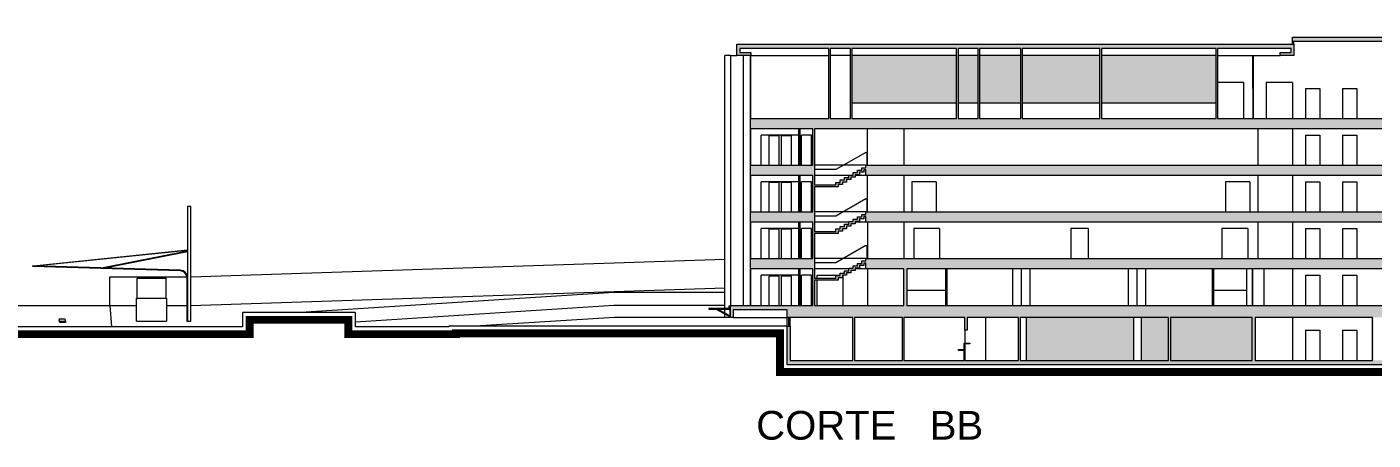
# Model space of a CAD drawing. Header units: metres. Extents: x -331 to 2982, y 362 to 2539.
# Drawn here: x 735.6 to 829.5, y 2033 to 2061.8 of the extents above; entities that cross this region are included whole.
import ezdxf

# ---------------------------------------------------------------- set-up
doc = ezdxf.new("R2010")
doc.units = ezdxf.units.M
doc.layers.get('0').update_dxf_attribs({"color": 251})
doc.layers.add('Texto_Salas', color=251, linetype='Continuous')
doc.styles.add('ARIAL', font='arial.ttf')

msp = doc.modelspace()

# ---------------------------------------------------------------- hatches: boundary and pattern name
at = {"lineweight": 0}
h = msp.add_hatch(color=256, dxfattribs=at)
h.dxf.hatch_style = 1
h.paths.add_polyline_path([(845.776, 2061.837), (837.351, 2061.837), (837.351, 2061.117), (823.861, 2061.117), (823.861, 2060.817), (837.636, 2060.817), (837.636, 2061.117), (839.051, 2061.117), (839.051, 2055.457), (837.351, 2055.457), (829.271, 2055.457), (818.636, 2055.457), (818.636, 2054.737), (829.271, 2054.737), (837.351, 2054.737), (848.171, 2054.737), (848.971, 2054.737), (848.971, 2055.457), (848.171, 2055.457), (842.201, 2055.457), (842.201, 2057.957), (848.171, 2057.957), (848.171, 2058.677), (845.776, 2058.677), (845.776, 2060.327), (847.321, 2060.327), (847.321, 2059.627), (848.971, 2059.627), (848.971, 2060.627), (845.776, 2060.627), (845.676, 2060.627), (845.676, 2058.677), (842.201, 2058.677), (842.201, 2061.117), (845.776, 2061.117)])
h.paths.add_polyline_path([(842.101, 2061.117), (842.101, 2056.307), (840.751, 2056.307), (840.751, 2057.207), (840.701, 2057.207), (840.701, 2056.307), (840.701, 2055.457), (839.151, 2055.457), (839.151, 2057.967), (840.501, 2057.967), (840.501, 2059.067), (840.451, 2059.067), (840.451, 2058.167), (839.151, 2058.167), (839.151, 2061.117)], flags=16)
h.paths.add_polyline_path([(847.521, 2060.327), (848.771, 2060.327), (848.771, 2059.827), (847.521, 2059.827)], flags=16)
h.paths.add_polyline_path([(823.961, 2060.627), (818.636, 2060.627), (818.636, 2060.327), (823.761, 2060.327), (823.761, 2060.057), (823.011, 2060.057), (823.011, 2059.857), (823.961, 2059.857)], flags=17)
h.paths.add_polyline_path([(848.971, 2052.197), (848.171, 2052.197), (837.351, 2052.197), (829.271, 2052.197), (818.636, 2052.197), (818.636, 2051.477), (829.271, 2051.477), (837.351, 2051.477), (848.171, 2051.477), (848.971, 2051.477)])
h.paths.add_polyline_path([(848.971, 2048.947), (848.171, 2048.947), (837.351, 2048.947), (829.271, 2048.947), (818.636, 2048.947), (818.636, 2048.227), (829.271, 2048.227), (837.351, 2048.227), (848.171, 2048.227), (848.971, 2048.227)])
h.paths.add_polyline_path([(848.971, 2045.697), (848.171, 2045.697), (837.351, 2045.697), (829.271, 2045.697), (818.636, 2045.697), (818.636, 2044.977), (829.271, 2044.977), (837.351, 2044.977), (848.171, 2044.977), (848.971, 2044.977)])
h.paths.add_polyline_path([(848.971, 2042.355), (848.187, 2042.427), (837.351, 2042.427), (829.271, 2042.427), (818.636, 2042.427), (818.636, 2041.599), (821.061, 2041.599), (821.061, 2038.597), (818.636, 2038.597), (818.636, 2038.297), (848.971, 2038.297), (848.971, 2038.597), (845.561, 2038.597), (845.561, 2041.599), (848.971, 2041.599)])
h.paths.add_polyline_path([(837.351, 2041.599), (843.211, 2041.599), (843.211, 2038.597), (829.536, 2038.597), (829.536, 2041.599)], flags=16)
h.paths.add_polyline_path([(829.436, 2041.599), (829.436, 2038.597), (821.261, 2038.597), (821.261, 2041.599), (829.271, 2041.599)], flags=16)
h.paths.add_polyline_path([(843.261, 2041.599), (845.361, 2041.599), (845.361, 2038.597), (843.261, 2038.597)], flags=16)
h = msp.add_hatch(color=256, dxfattribs=at)
h.dxf.hatch_style = 1
h.paths.add_polyline_path([(800.536, 2060.627), (785.101, 2060.627), (785.101, 2059.857), (786.071, 2059.857), (786.071, 2060.057), (785.301, 2060.057), (785.301, 2060.327), (791.511, 2060.327), (791.511, 2055.457), (786.051, 2055.457), (786.051, 2054.737), (790.411, 2054.737), (790.411, 2052.197), (786.051, 2052.197), (786.051, 2051.477), (790.411, 2051.477), (790.411, 2048.947), (786.051, 2048.947), (786.051, 2048.227), (790.411, 2048.227), (790.411, 2045.697), (786.051, 2045.697), (786.051, 2044.977), (790.411, 2044.977), (790.411, 2042.427), (784.651, 2042.427), (784.651, 2041.599), (784.851, 2041.599), (784.851, 2042.127), (788.611, 2042.127), (788.611, 2041.599), (793.201, 2041.599), (793.201, 2038.597), (788.811, 2038.597), (788.811, 2040.977), (788.611, 2040.977), (788.611, 2038.297), (800.536, 2038.297), (800.536, 2038.597), (796.761, 2038.597), (796.761, 2041.599), (800.536, 2041.599), (800.536, 2042.427), (796.961, 2042.427), (796.961, 2044.977), (800.536, 2044.977), (800.536, 2045.697), (794.111, 2045.697), (794.111, 2045.527), (793.811, 2045.527), (793.811, 2045.357), (793.511, 2045.357), (793.511, 2045.187), (793.211, 2045.187), (793.211, 2045.017), (792.911, 2045.017), (792.911, 2044.847), (792.611, 2044.847), (792.611, 2044.677), (792.311, 2044.677), (792.311, 2044.507), (792.011, 2044.507), (792.011, 2044.337), (790.511, 2044.337), (790.511, 2047.437), (792.161, 2047.437), (792.161, 2047.607), (792.461, 2047.607), (792.461, 2047.777), (792.761, 2047.777), (792.761, 2047.947), (793.061, 2047.947), (793.061, 2048.117), (793.361, 2048.117), (793.361, 2048.287), (793.661, 2048.287), (793.661, 2048.457), (793.961, 2048.457), (793.961, 2048.627), (794.111, 2048.627), (794.111, 2048.227), (800.536, 2048.227), (800.536, 2048.947), (794.111, 2048.947), (794.111, 2048.777), (793.811, 2048.777), (793.811, 2048.607), (793.511, 2048.607), (793.511, 2048.437), (793.211, 2048.437), (793.211, 2048.267), (792.911, 2048.267), (792.911, 2048.097), (792.611, 2048.097), (792.611, 2047.927), (792.311, 2047.927), (792.311, 2047.757), (792.011, 2047.757), (792.011, 2047.587), (790.511, 2047.587), (790.511, 2050.687), (792.161, 2050.687), (792.161, 2050.857), (792.461, 2050.857), (792.461, 2051.027), (792.761, 2051.027), (792.761, 2051.197), (793.061, 2051.197), (793.061, 2051.367), (793.361, 2051.367), (793.361, 2051.537), (793.661, 2051.537), (793.661, 2051.707), (793.961, 2051.707), (793.961, 2051.877), (794.111, 2051.877), (794.111, 2051.477), (800.536, 2051.477), (800.536, 2052.197), (794.111, 2052.197), (794.111, 2052.027), (793.811, 2052.027), (793.811, 2051.857), (793.511, 2051.857), (793.511, 2051.687), (793.211, 2051.687), (793.211, 2051.517), (792.911, 2051.517), (792.911, 2051.347), (792.611, 2051.347), (792.611, 2051.177), (792.311, 2051.177), (792.311, 2051.007), (792.011, 2051.007), (792.011, 2050.837), (790.511, 2050.837), (790.511, 2054.737), (800.536, 2054.737)])
h.paths.add_polyline_path([(791.611, 2055.457), (791.611, 2060.327), (793.031, 2060.327), (793.031, 2055.457)], flags=16)
h.paths.add_polyline_path([(793.131, 2055.457), (793.131, 2060.327), (800.436, 2060.327), (800.436, 2055.457)], flags=16)
h.paths.add_polyline_path([(793.961, 2045.377), (794.111, 2045.377), (794.111, 2044.977), (796.761, 2044.977), (796.761, 2042.427), (790.511, 2042.427), (790.511, 2044.187), (792.161, 2044.187), (792.161, 2044.357), (792.461, 2044.357), (792.461, 2044.527), (792.761, 2044.527), (792.761, 2044.697), (793.061, 2044.697), (793.061, 2044.867), (793.361, 2044.867), (793.361, 2045.037), (793.661, 2045.037), (793.661, 2045.207), (793.961, 2045.207)], flags=16)
h.paths.add_polyline_path([(793.301, 2041.599), (796.661, 2041.599), (796.661, 2038.597), (793.301, 2038.597)], flags=16)
h = msp.add_hatch(color=256, dxfattribs=at)
h.dxf.hatch_style = 1
h.paths.add_polyline_path([(818.636, 2060.627), (800.536, 2060.627), (800.536, 2060.327), (801.936, 2060.327), (801.936, 2055.457), (800.536, 2055.457), (800.536, 2054.737), (818.636, 2054.737)])
h.paths.add_polyline_path([(810.431, 2060.327), (810.431, 2055.457), (805.011, 2055.457), (805.011, 2060.327)], flags=16)
h.paths.add_polyline_path([(810.531, 2060.327), (818.536, 2060.327), (818.536, 2055.457), (810.531, 2055.457)], flags=16)
h.paths.add_polyline_path([(804.911, 2060.327), (804.911, 2055.457), (802.036, 2055.457), (802.036, 2060.327)], flags=16)
h = msp.add_hatch(color=256, dxfattribs=at)
h.paths.add_polyline_path([(800.436, 2059.857), (793.131, 2059.857), (793.131, 2056.557), (800.436, 2056.557)])
h.paths.add_polyline_path([(801.936, 2059.857), (800.536, 2059.857), (800.536, 2056.557), (801.936, 2056.557)])
h.paths.add_polyline_path([(804.911, 2059.857), (802.036, 2059.857), (802.036, 2056.557), (804.911, 2056.557)])
h.paths.add_polyline_path([(810.431, 2059.857), (805.011, 2059.857), (805.011, 2056.557), (810.431, 2056.557)])
h.paths.add_polyline_path([(818.536, 2059.857), (810.531, 2059.857), (810.531, 2056.557), (818.536, 2056.557)])
h = msp.add_hatch(color=256, dxfattribs=at)
h.dxf.hatch_style = 1
h.paths.add_polyline_path([(818.636, 2052.197), (800.536, 2052.197), (800.536, 2051.477), (818.636, 2051.477)])
h.paths.add_polyline_path([(818.636, 2048.947), (800.536, 2048.947), (800.536, 2048.227), (818.636, 2048.227)])
h.paths.add_polyline_path([(818.636, 2045.697), (800.536, 2045.697), (800.536, 2044.977), (818.636, 2044.977)])
h.paths.add_polyline_path([(818.636, 2042.427), (800.536, 2042.427), (800.536, 2041.599), (801.011, 2041.599), (801.011, 2040.697), (801.161, 2040.697), (801.161, 2041.599), (804.761, 2041.599), (804.761, 2038.597), (801.011, 2038.597), (801.011, 2039.747), (801.361, 2039.747), (801.361, 2039.797), (800.961, 2039.797), (800.961, 2039.347), (800.561, 2039.347), (800.561, 2039.297), (800.961, 2039.297), (800.961, 2038.597), (800.536, 2038.597), (800.536, 2038.297), (818.636, 2038.297), (818.636, 2038.597), (815.361, 2038.597), (815.361, 2041.599), (818.636, 2041.599)])
h.paths.add_polyline_path([(815.211, 2041.599), (815.211, 2038.597), (804.861, 2038.597), (804.861, 2041.599)], flags=16)
h = msp.add_hatch(color=256, dxfattribs=at)
h.paths.add_polyline_path([(821.061, 2041.599), (815.361, 2041.599), (815.361, 2038.597), (821.061, 2038.597)])
h.paths.add_polyline_path([(815.211, 2041.599), (813.336, 2041.599), (813.336, 2038.597), (815.211, 2038.597)])
h.paths.add_polyline_path([(812.786, 2041.599), (805.311, 2041.599), (805.311, 2038.597), (812.786, 2038.597)])

# ---------------------------------------------------------------- linework, layer by layer
for p, q in [((823.861, 2060.627), (823.861, 2060.817)), ((823.901, 2060.817), (823.901, 2060.627)), ((823.921, 2060.817), (823.921, 2060.627)), ((823.961, 2060.627), (823.961, 2060.817)), ((784.261, 2042.207), (784.261, 2059.857)), ((784.651, 2059.857), (784.261, 2059.857)), ((784.651, 2059.857), (785.101, 2059.857)), ((784.651, 2059.857), (784.651, 2042.355)), ((785.551, 2059.857), (785.551, 2042.402)), ((786.051, 2059.857), (786.051, 2055.457)), ((786.051, 2055.457), (786.051, 2059.857)), ((786.071, 2055.457), (786.071, 2059.857)), ((786.071, 2059.857), (791.511, 2059.857)), ((793.031, 2059.857), (791.611, 2059.857)), ((800.436, 2059.857), (793.131, 2059.857)), ((801.936, 2059.857), (800.536, 2059.857)), ((804.911, 2059.857), (802.036, 2059.857)), ((810.431, 2059.857), (805.011, 2059.857)), ((818.536, 2059.857), (810.531, 2059.857)), ((818.636, 2059.857), (823.011, 2059.857)), ((820.436, 2057.957), (818.636, 2057.957)), ((820.436, 2057.957), (820.436, 2055.457)), ((821.091, 2057.557), (821.091, 2055.457)), ((821.111, 2057.557), (821.111, 2055.457)), ((822.036, 2057.957), (822.036, 2055.457)), ((823.861, 2057.957), (822.036, 2057.957)), ((823.861, 2057.957), (823.861, 2055.457)), ((824.761, 2057.557), (824.761, 2055.457)), ((824.761, 2057.557), (825.761, 2057.557)), ((825.761, 2057.557), (825.761, 2055.457)), ((827.361, 2057.557), (827.361, 2055.457)), ((827.361, 2057.557), (828.361, 2057.557)), ((828.361, 2057.557), (828.361, 2055.457)), ((786.051, 2052.197), (786.051, 2054.737)), ((786.051, 2054.727), (786.051, 2052.197)), ((786.071, 2052.197), (786.071, 2054.737)), ((789.416, 2052.197), (789.416, 2054.737)), ((789.516, 2052.197), (789.516, 2054.737)), ((794.211, 2052.197), (794.211, 2054.737)), ((796.761, 2054.737), (796.761, 2052.197)), ((821.436, 2054.737), (821.436, 2052.197)), ((823.861, 2054.737), (823.861, 2052.197)), ((786.796, 2052.197), (786.796, 2054.297)), ((789.416, 2054.297), (786.796, 2054.297)), ((787.356, 2052.197), (787.356, 2054.247)), ((788.056, 2054.247), (787.356, 2054.247)), ((788.056, 2052.197), (788.056, 2054.247)), ((788.216, 2052.197), (788.216, 2054.247)), ((788.916, 2054.247), (788.216, 2054.247)), ((788.916, 2052.197), (788.916, 2054.247)), ((789.611, 2052.197), (789.611, 2054.297)), ((790.311, 2054.297), (789.611, 2054.297)), ((790.311, 2052.197), (790.311, 2054.297)), ((824.761, 2054.297), (824.761, 2052.197)), ((824.761, 2054.297), (825.761, 2054.297)), ((825.761, 2054.297), (825.761, 2052.197)), ((827.361, 2054.297), (827.361, 2052.197)), ((827.361, 2054.297), (828.361, 2054.297)), ((828.361, 2054.297), (828.361, 2052.197)), ((794.111, 2053.097), (794.161, 2053.097)), ((794.161, 2053.097), (794.161, 2052.197)), ((794.111, 2052.197), (790.511, 2052.197)), ((792.011, 2051.907), (790.511, 2051.907)), ((786.051, 2051.477), (786.051, 2048.947)), ((786.051, 2048.947), (786.051, 2051.477)), ((786.071, 2048.947), (786.071, 2051.477)), ((786.796, 2048.947), (786.796, 2051.047)), ((789.416, 2051.047), (786.796, 2051.047)), ((787.356, 2048.947), (787.356, 2050.997)), ((788.056, 2050.997), (787.356, 2050.997)), ((788.056, 2048.947), (788.056, 2050.997)), ((788.216, 2048.947), (788.216, 2050.997)), ((788.916, 2050.997), (788.216, 2050.997)), ((788.916, 2048.947), (788.916, 2050.997)), ((789.416, 2048.947), (789.416, 2051.477)), ((789.516, 2048.947), (789.516, 2051.477)), ((789.611, 2048.947), (789.611, 2051.047)), ((790.311, 2051.047), (789.611, 2051.047)), ((790.311, 2048.947), (790.311, 2051.047)), ((792.911, 2051.477), (790.511, 2051.477)), ((794.111, 2051.477), (793.361, 2051.477)), ((794.211, 2048.947), (794.211, 2051.477)), ((796.761, 2051.477), (796.761, 2048.947)), ((797.311, 2051.047), (797.311, 2048.947)), ((799.011, 2051.047), (797.311, 2051.047)), ((799.011, 2051.047), (799.011, 2048.947)), ((819.186, 2051.047), (819.186, 2048.947)), ((820.886, 2051.047), (819.186, 2051.047)), ((820.886, 2051.047), (820.886, 2048.947)), ((821.436, 2051.477), (821.436, 2048.947)), ((823.861, 2051.477), (823.861, 2048.947)), ((824.761, 2051.047), (824.761, 2048.947)), ((824.761, 2051.047), (825.761, 2051.047)), ((825.761, 2051.047), (825.761, 2048.947)), ((827.361, 2051.047), (827.361, 2048.947)), ((827.361, 2051.047), (828.361, 2051.047)), ((828.361, 2051.047), (828.361, 2048.947)), ((794.111, 2049.847), (794.161, 2049.847)), ((794.161, 2049.847), (794.161, 2048.947)), ((786.051, 2048.227), (786.051, 2045.697)), ((786.051, 2045.697), (786.051, 2048.227)), ((786.071, 2045.697), (786.071, 2048.227)), ((789.416, 2045.697), (789.416, 2048.227)), ((789.516, 2045.697), (789.516, 2048.227)), ((794.111, 2048.947), (790.511, 2048.947)), ((792.011, 2048.657), (790.511, 2048.657)), ((792.911, 2048.227), (790.511, 2048.227)), ((794.111, 2048.227), (793.361, 2048.227)), ((794.211, 2048.227), (794.211, 2045.697)), ((796.761, 2048.227), (796.761, 2045.697)), ((821.436, 2048.227), (821.436, 2045.697)), ((823.861, 2048.227), (823.861, 2045.697)), ((786.796, 2045.697), (786.796, 2047.797)), ((789.416, 2047.797), (786.796, 2047.797)), ((787.356, 2045.697), (787.356, 2047.747)), ((788.056, 2047.747), (787.356, 2047.747)), ((788.056, 2045.697), (788.056, 2047.747)), ((788.216, 2045.697), (788.216, 2047.747)), ((788.916, 2047.747), (788.216, 2047.747)), ((788.916, 2045.697), (788.916, 2047.747)), ((789.611, 2045.697), (789.611, 2047.797)), ((790.311, 2047.797), (789.611, 2047.797)), ((790.311, 2045.697), (790.311, 2047.797)), ((797.448, 2047.797), (797.448, 2045.697)), ((799.248, 2047.797), (797.448, 2047.797)), ((799.248, 2047.797), (799.248, 2045.697)), ((808.411, 2047.797), (808.411, 2045.697)), ((809.611, 2047.797), (808.411, 2047.797)), ((809.611, 2047.797), (809.611, 2045.697)), ((818.945, 2047.797), (818.945, 2045.697)), ((820.745, 2047.797), (818.945, 2047.797)), ((820.745, 2047.797), (820.745, 2045.697)), ((824.761, 2047.797), (824.761, 2045.697)), ((824.761, 2047.797), (825.761, 2047.797)), ((825.761, 2047.797), (825.761, 2045.697)), ((827.361, 2047.797), (827.361, 2045.697)), ((827.361, 2047.797), (828.361, 2047.797)), ((828.361, 2047.797), (828.361, 2045.697)), ((794.111, 2046.597), (794.161, 2046.597)), ((794.161, 2046.597), (794.161, 2045.697)), ((794.111, 2045.697), (790.511, 2045.697)), ((792.011, 2045.407), (790.511, 2045.407)), ((746.273, 2044.885), (735.98, 2045.194)), ((735.98, 2045.144), (735.98, 2045.194)), ((746.273, 2044.835), (735.98, 2045.144)), ((741.372, 2042.427), (741.372, 2044.427)), ((786.051, 2042.427), (786.051, 2044.977)), ((786.071, 2042.427), (786.071, 2044.977)), ((786.796, 2042.427), (786.796, 2044.527)), ((789.416, 2044.527), (786.796, 2044.527)), ((787.356, 2042.427), (787.356, 2044.477)), ((788.056, 2044.477), (787.356, 2044.477)), ((788.056, 2042.427), (788.056, 2044.477)), ((788.216, 2042.427), (788.216, 2044.477)), ((788.916, 2044.477), (788.216, 2044.477)), ((788.916, 2042.427), (788.916, 2044.477)), ((789.416, 2042.427), (789.416, 2044.977)), ((789.516, 2042.427), (789.516, 2044.977)), ((789.611, 2042.427), (789.611, 2044.527)), ((790.311, 2044.527), (789.611, 2044.527)), ((790.311, 2042.427), (790.311, 2044.527)), ((792.911, 2044.977), (790.511, 2044.977)), ((790.711, 2044.337), (790.711, 2044.527)), ((790.711, 2044.527), (792.311, 2044.527)), ((792.511, 2042.427), (792.511, 2044.527)), ((794.111, 2044.977), (793.361, 2044.977)), ((794.211, 2044.977), (794.211, 2042.427)), ((799.661, 2044.977), (799.661, 2042.427)), ((799.761, 2044.977), (799.761, 2042.427)), ((804.36, 2042.427), (804.36, 2044.977)), ((804.961, 2042.427), (804.961, 2044.977)), ((805.562, 2042.427), (805.562, 2044.977)), ((812.435, 2042.427), (812.435, 2044.977)), ((813.036, 2042.427), (813.036, 2044.977)), ((813.637, 2042.427), (813.637, 2044.977)), ((818.261, 2044.977), (818.261, 2042.427)), ((818.361, 2044.977), (818.361, 2042.427)), ((820.661, 2044.977), (820.661, 2042.427)), ((821.062, 2044.977), (821.062, 2044.527)), ((821.082, 2044.527), (821.062, 2044.527)), ((821.062, 2044.527), (821.062, 2042.427)), ((821.082, 2044.977), (821.082, 2044.527)), ((821.082, 2044.527), (821.082, 2042.427)), ((821.861, 2044.977), (821.861, 2042.427)), ((823.861, 2044.977), (823.861, 2042.427)), ((824.761, 2044.527), (824.761, 2042.427)), ((824.761, 2044.527), (825.761, 2044.527)), ((825.761, 2044.527), (825.761, 2042.427)), ((827.361, 2044.527), (827.361, 2042.427)), ((827.361, 2044.527), (828.361, 2044.527)), ((828.361, 2044.527), (828.361, 2042.427)), ((743.258, 2042.935), (743.258, 2044.335)), ((743.258, 2044.335), (745.288, 2044.335)), ((745.288, 2042.935), (745.288, 2044.335)), ((746.723, 2044.385), (746.723, 2041.335)), ((746.773, 2044.385), (746.773, 2041.335)), ((790.711, 2042.427), (790.711, 2044.187)), ((799.661, 2043.472), (796.961, 2043.472)), ((820.661, 2043.472), (818.361, 2043.472)), ((743.223, 2041.335), (743.223, 2042.935)), ((743.223, 2042.935), (745.323, 2042.935)), ((745.323, 2042.935), (745.323, 2041.335)), ((776.528, 2043.327), (754.689, 2041.927)), ((784.261, 2043.327), (776.528, 2043.327)), ((741.372, 2042.427), (741.472, 2040.927)), ((776.528, 2042.427), (758.5, 2041.271)), ((776.556, 2041.599), (766.857, 2040.977)), ((784.261, 2042.427), (776.528, 2042.427)), ((784.261, 2041.599), (776.556, 2041.599)), ((784.651, 2042.207), (783.151, 2042.207)), ((783.151, 2042.207), (783.151, 2042.157)), ((783.151, 2042.157), (783.647, 2042.157)), ((784.651, 2041.613), (783.647, 2042.157)), ((783.754, 2042.157), (784.601, 2042.157)), ((784.601, 2041.712), (783.754, 2042.157)), ((784.261, 2041.891), (784.261, 2042.157)), ((784.261, 2041.599), (784.261, 2041.824)), ((784.651, 2041.599), (784.261, 2041.599)), ((784.651, 2042.377), (784.541, 2042.377)), ((784.541, 2042.377), (784.541, 2042.227)), ((784.541, 2042.227), (784.651, 2042.227)), ((784.601, 2042.157), (784.601, 2041.712)), ((784.851, 2041.599), (788.611, 2041.599)), ((788.611, 2040.977), (788.611, 2041.599)), ((788.701, 2041.599), (788.701, 2040.977)), ((788.721, 2041.599), (788.721, 2040.977)), ((788.811, 2040.977), (788.811, 2041.599)), ((802.461, 2038.597), (802.461, 2041.599)), ((805.311, 2038.597), (805.311, 2041.599)), ((812.786, 2038.597), (812.786, 2041.599)), ((813.336, 2038.597), (813.336, 2041.599)), ((823.861, 2041.599), (823.861, 2038.597)), ((737.824, 2041.485), (737.824, 2041.41)), ((737.874, 2041.31), (737.874, 2041.235)), ((738.274, 2041.31), (738.274, 2041.235)), ((743.223, 2041.335), (745.323, 2041.335)), ((746.723, 2041.335), (746.773, 2041.335)), ((801.011, 2040.697), (801.011, 2039.797)), ((824.761, 2040.697), (824.761, 2038.597)), ((824.761, 2040.697), (825.761, 2040.697)), ((825.761, 2040.697), (825.761, 2038.597)), ((827.361, 2040.697), (827.361, 2038.597)), ((827.361, 2040.697), (828.361, 2040.697)), ((828.361, 2040.697), (828.361, 2038.597))]:
    msp.add_line(p, q, dxfattribs=at)
at = {"linetype": 'Continuous', "lineweight": 0, "ltscale": 0.02}
for p, q in [((746.773, 2046.269), (736.28, 2045.185)), ((746.774, 2046.259), (736.356, 2045.182)), ((746.773, 2046.219), (740.905, 2045.046)), ((746.773, 2046.168), (741.127, 2045.039)), ((746.773, 2041.335), (747.023, 2041.335))]:
    msp.add_line(p, q, dxfattribs=at)
at = {"lineweight": 0}
for points in [[(788.611, 2040.977), (788.811, 2040.977), (788.811, 2038.597), (793.201, 2038.597), (793.201, 2041.599), (788.611, 2041.599), (788.611, 2042.127), (784.851, 2042.127), (784.851, 2041.599), (784.651, 2041.599), (784.651, 2042.427), (790.411, 2042.427), (790.411, 2044.977), (786.051, 2044.977), (786.051, 2045.697), (790.411, 2045.697), (790.411, 2048.227), (786.051, 2048.227), (786.051, 2048.947), (790.411, 2048.947), (790.411, 2051.477), (786.051, 2051.477), (786.051, 2052.197), (790.411, 2052.197), (790.411, 2054.737), (786.051, 2054.737), (786.051, 2055.457), (791.511, 2055.457), (791.511, 2060.327), (785.301, 2060.327), (785.301, 2060.057), (786.071, 2060.057), (786.071, 2059.857), (785.101, 2059.857), (785.101, 2060.627), (823.961, 2060.627), (823.961, 2059.857), (823.011, 2059.857), (823.011, 2060.057), (823.761, 2060.057), (823.761, 2060.327), (818.636, 2060.327), (818.636, 2055.457), (829.271, 2055.457), (837.351, 2055.457)], [(837.636, 2060.817), (823.861, 2060.817), (823.861, 2061.117), (837.351, 2061.117)], [(821.111, 2059.857), (821.111, 2057.557), (821.091, 2057.557), (821.091, 2059.857)], [(793.131, 2056.557), (800.436, 2056.557)], [(800.536, 2056.557), (801.936, 2056.557)], [(802.036, 2056.557), (804.911, 2056.557)], [(805.011, 2056.557), (810.431, 2056.557)], [(810.531, 2056.557), (818.536, 2056.557)], [(837.351, 2054.737), (829.271, 2054.737), (790.511, 2054.737), (790.511, 2050.837), (792.011, 2050.837), (792.011, 2051.007), (792.311, 2051.007), (792.311, 2051.177), (792.611, 2051.177), (792.611, 2051.347), (792.911, 2051.347), (792.911, 2051.517), (793.211, 2051.517), (793.211, 2051.687), (793.511, 2051.687), (793.511, 2051.857), (793.811, 2051.857), (793.811, 2052.027), (794.111, 2052.027), (794.111, 2052.027), (794.111, 2052.197), (829.271, 2052.197), (837.351, 2052.197)], [(794.111, 2053.097), (792.011, 2051.907)], [(837.351, 2051.477), (829.271, 2051.477), (794.111, 2051.477), (794.111, 2051.877), (793.961, 2051.877), (793.961, 2051.707), (793.661, 2051.707), (793.661, 2051.537), (793.361, 2051.537), (793.361, 2051.367), (793.061, 2051.367), (793.061, 2051.197), (792.761, 2051.197), (792.761, 2051.027), (792.461, 2051.027), (792.461, 2050.857), (792.161, 2050.857), (792.161, 2050.687), (790.511, 2050.687), (790.511, 2047.587), (792.011, 2047.587), (792.011, 2047.757), (792.311, 2047.757), (792.311, 2047.927), (792.611, 2047.927), (792.611, 2048.097), (792.911, 2048.097), (792.911, 2048.267), (793.211, 2048.267), (793.211, 2048.437), (793.511, 2048.437), (793.511, 2048.607), (793.811, 2048.607), (793.811, 2048.777), (794.111, 2048.777), (794.111, 2048.947), (829.271, 2048.947), (837.351, 2048.947)], [(794.111, 2049.847), (792.011, 2048.657)], [(837.351, 2048.227), (829.271, 2048.227), (794.111, 2048.227), (794.111, 2048.627), (793.961, 2048.627), (793.961, 2048.457), (793.661, 2048.457), (793.661, 2048.287), (793.361, 2048.287), (793.361, 2048.117), (793.061, 2048.117), (793.061, 2047.947), (792.761, 2047.947), (792.761, 2047.777), (792.461, 2047.777), (792.461, 2047.607), (792.161, 2047.607), (792.161, 2047.437), (790.511, 2047.437), (790.511, 2044.337), (792.011, 2044.337), (792.011, 2044.507), (792.311, 2044.507), (792.311, 2044.677), (792.611, 2044.677), (792.611, 2044.847), (792.911, 2044.847), (792.911, 2045.017), (793.211, 2045.017), (793.211, 2045.187), (793.511, 2045.187), (793.511, 2045.357), (793.811, 2045.357), (793.811, 2045.527), (794.111, 2045.527), (794.111, 2045.697), (829.271, 2045.697), (837.351, 2045.697)], [(794.111, 2046.597), (792.011, 2045.407)], [(747.023, 2044.427), (784.261, 2045.663)], [(741.372, 2044.427), (746.721, 2044.427)], [(837.351, 2044.977), (829.271, 2044.977), (796.961, 2044.977), (796.961, 2042.427), (829.271, 2042.427), (837.351, 2042.427)], [(747.023, 2042.427), (784.261, 2043.663)], [(882.907, 2038.297), (788.611, 2038.297), (788.611, 2040.977), (765.013, 2040.977), (765.013, 2040.927), (758.5, 2040.927), (758.5, 2041.927), (750.623, 2041.927), (750.623, 2040.927), (711.04, 2040.927)], [(729.901, 2042.427), (743.223, 2042.427)], [(745.323, 2042.427), (746.723, 2042.427)], [(738.274, 2041.235), (737.874, 2041.235), (737.824, 2041.41)]]:
    msp.add_lwpolyline(points, dxfattribs=at)
for points in [[(793.031, 2060.327), (791.611, 2060.327), (791.611, 2055.457), (793.031, 2055.457)], [(800.436, 2060.327), (793.131, 2060.327), (793.131, 2055.457), (800.436, 2055.457)], [(801.936, 2060.327), (800.536, 2060.327), (800.536, 2055.457), (801.936, 2055.457)], [(804.911, 2060.327), (802.036, 2060.327), (802.036, 2055.457), (804.911, 2055.457)], [(810.431, 2060.327), (805.011, 2060.327), (805.011, 2055.457), (810.431, 2055.457)], [(818.536, 2060.327), (810.531, 2060.327), (810.531, 2055.457), (818.536, 2055.457)], [(796.761, 2044.977), (794.111, 2044.977), (794.111, 2045.377), (793.961, 2045.377), (793.961, 2045.207), (793.661, 2045.207), (793.661, 2045.037), (793.361, 2045.037), (793.361, 2044.867), (793.061, 2044.867), (793.061, 2044.697), (792.761, 2044.697), (792.761, 2044.527), (792.461, 2044.527), (792.461, 2044.357), (792.161, 2044.357), (792.161, 2044.187), (790.511, 2044.187), (790.511, 2042.427), (796.761, 2042.427)], [(796.661, 2041.599), (793.301, 2041.599), (793.301, 2038.597), (796.661, 2038.597)], [(804.761, 2041.599), (801.161, 2041.599), (801.161, 2040.697), (801.011, 2040.697), (801.011, 2041.599), (796.761, 2041.599), (796.761, 2038.597), (800.961, 2038.597), (800.961, 2039.297), (800.561, 2039.297), (800.561, 2039.347), (800.961, 2039.347), (800.961, 2039.797), (801.361, 2039.797), (801.361, 2039.747), (801.011, 2039.747), (801.011, 2038.597), (804.761, 2038.597)], [(815.211, 2041.599), (804.861, 2041.599), (804.861, 2038.597), (815.211, 2038.597)], [(821.061, 2041.599), (815.361, 2041.599), (815.361, 2038.597), (821.061, 2038.597)], [(829.436, 2041.599), (829.271, 2041.599), (821.261, 2041.599), (821.261, 2038.597), (829.436, 2038.597)], [(737.824, 2041.485), (738.224, 2041.485), (738.274, 2041.31), (737.874, 2041.31)]]:
    msp.add_lwpolyline(points, close=True, dxfattribs=at)
at = {"linetype": 'Continuous', "lineweight": 0, "ltscale": 0.02}
msp.add_lwpolyline([(747.023, 2041.335), (747.023, 2049.335), (746.773, 2049.335), (746.773, 2044.385)], dxfattribs=at)
at = {"lineweight": 0, "const_width": 0.55}
msp.add_lwpolyline([(883.407, 2037.797), (788.111, 2037.797), (788.111, 2040.477), (765.513, 2040.477), (765.513, 2040.427), (758, 2040.427), (758, 2041.427), (751.123, 2041.427), (751.123, 2040.427), (710.54, 2040.427)], dxfattribs=at)
at = {"lineweight": 0}
for radius in [0.5, 0.45]:
    msp.add_arc((746.273, 2044.385), radius, 0, 90, dxfattribs=at)

# ---------------------------------------------------------------- texts
at = {"layer": 'Texto_Salas', "lineweight": 0, "insert": (794.37, 2033.046), "char_height": 2, "width": 19.86522, "attachment_point": 8, "style": 'ARIAL'}
msp.add_mtext('CORTE   BB', dxfattribs=at)

doc.saveas('drawing.dxf')
